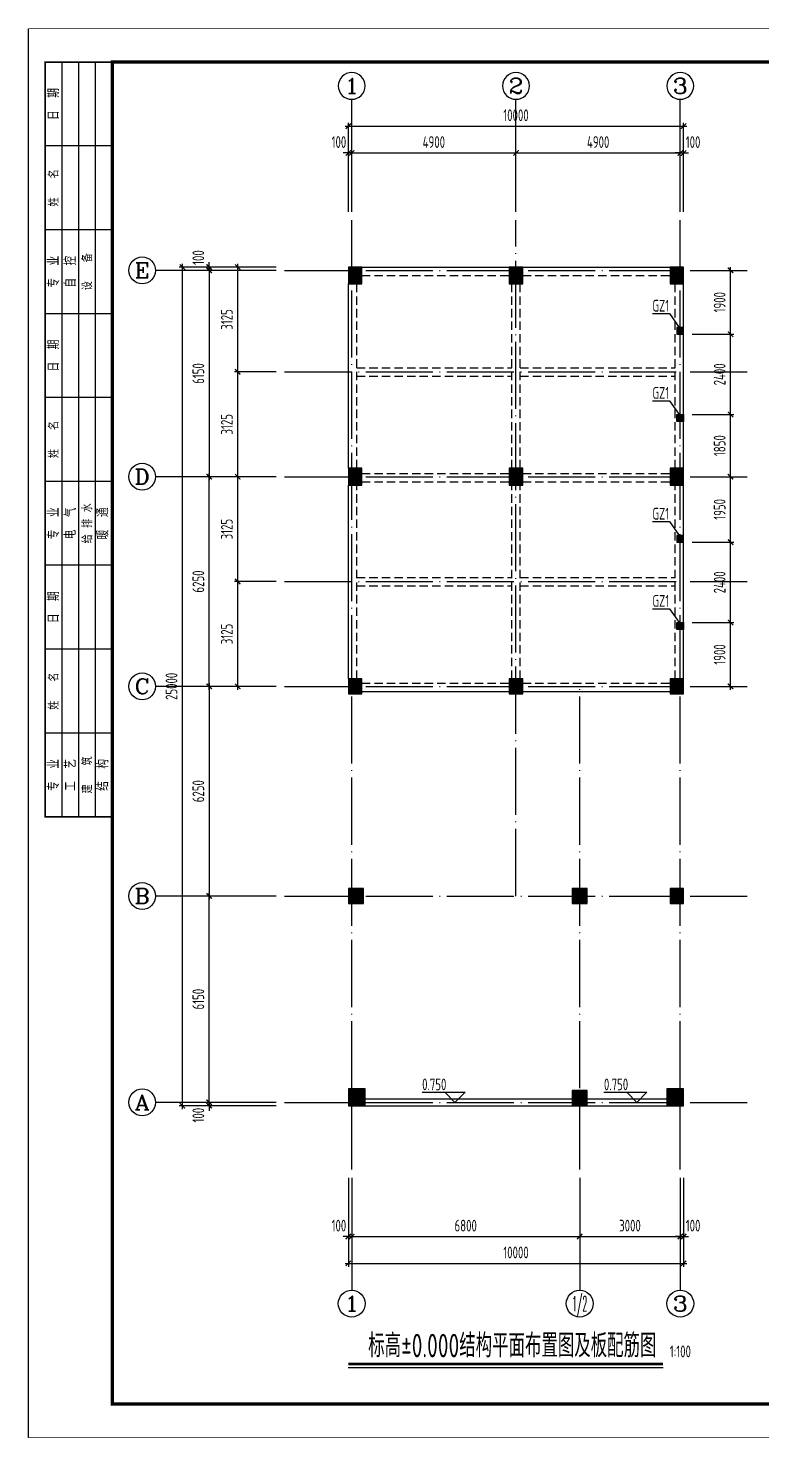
# Model space of a CAD drawing. Extents: x 287149 to 898857, y 100802 to 160212.
# Drawn here: x 646237 to 668119, y 100812 to 142832 of the extents above; entities that cross this region are included whole.
import ezdxf
from ezdxf.enums import TextEntityAlignment as Align

# ---------------------------------------------------------------- set-up
doc = ezdxf.new("R2010")
doc.units = 0
doc.header["$LTSCALE"] = 1000
doc.linetypes.add('3', pattern=[3.75, 2.5, -1.25])
doc.linetypes.add('DOTE', pattern=[2.42, 2, -0.2, 0.02, -0.2])
doc.layers.get('0').update_dxf_attribs({"linetype": 'CONTINUOUS'})
doc.layers.get('DEFPOINTS').update_dxf_attribs({"linetype": 'CONTINUOUS'})
for name, color, linetype in [('AXIS', 8, 'DOTE'), ('AXIS_DIM', 3, 'CONTINUOUS'), ('AXIS_TEXT', 3, 'CONTINUOUS'), ('COLU', 7, 'CONTINUOUS'), ('FRAME', 3, 'CONTINUOUS'), ('S_BEAM', 4, 'CONTINUOUS'), ('S_BEAMDASH', 134, '3'), ('S_CL', 2, 'CONTINUOUS'), ('TEXT', 7, 'CONTINUOUS'), ('THIN', 7, 'CONTINUOUS'), ('填充', 8, 'CONTINUOUS'), ('柱涂实', 54, 'CONTINUOUS'), ('第三道尺寸线', 4, 'CONTINUOUS')]:
    doc.layers.add(name, color=color, linetype=linetype)
doc.styles.add('_AXIS', font='complex.shx', dxfattribs={"bigfont": 'gbcbig.shx'})
doc.styles.add('COMPLEX', font='COMPLEX')
doc.styles.add('DXFS', font='txt.shx', dxfattribs={"width": 0.7, "bigfont": 'dxfs.shx'})
doc.styles.add('TSSD_Dimension', font='tssdeng.shx', dxfattribs={"width": 0.7, "bigfont": 'hztxt.shx'})
doc.styles.add('TSSD_Label', font='tssdeng.shx', dxfattribs={"width": 0.7, "bigfont": 'aHzTXT.shx'})
doc.styles.add('TSSD_Rein', font='tssdeng.shx', dxfattribs={"width": 0.7, "bigfont": 'hztxt.shx'})
doc.dimstyles.new('TSSD_100_100', dxfattribs={"dimtxt": 350, "dimasz": 150, "dimexe": 100, "dimexo": 250, "dimgap": 150, "dimtad": 1, "dimdec": 0, "dimzin": 0, "dimdsep": 46, "dimtxsty": 'TSSD_Dimension', "dimblk": 'ARCHTICK', "dimcen": 0, "dimdle": 100, "dimclrd": 3, "dimclre": 3, "dimclrt": 7, "dimadec": 0, "dimazin": 0, "dimtfac": 1, "dimtdec": 0, "dimtix": 1, "dimtmove": 2, "dimatfit": 3, "dimfxl": 0, "dimtolj": 1, "dimtzin": 0, "dimarcsym": 0})

# ---------------------------------------------------------------- blocks, each defined once
blk = doc.blocks.new('_ARCHTICK')
at = {"color": 0}
blk.add_lwpolyline([(-0.53, -0.53, 0.25, 0.25, 0), (0.53, 0.53, 0.5, 0.5, 0)], format="xyseb", dxfattribs=at)
blk = doc.blocks.new('*D180')
at = {"layer": 'AXIS_DIM', "color": 3, "lineweight": -2}
for p, q in [((655787, 139112), (660887, 139112)), ((655887, 137362), (655887, 139212)), ((660787, 137362), (660787, 139212))]:
    blk.add_line(p, q, dxfattribs=at)
at = {"layer": 'DEFPOINTS', "color": 0}
for p in [(660787, 139112), (655887, 137112), (660787, 137112)]:
    blk.add_point(p, dxfattribs=at)
at = {"layer": 'AXIS_DIM', "color": 3, "lineweight": -2, "xscale": 150, "yscale": 150, "zscale": 150, "rotation": 180}
blk.add_blockref('_ARCHTICK', (655887, 139112), dxfattribs=at)
at = {"layer": 'AXIS_DIM', "color": 3, "lineweight": -2, "xscale": 150, "yscale": 150, "zscale": 150}
blk.add_blockref('_ARCHTICK', (660787, 139112), dxfattribs=at)
at = {"layer": 'AXIS_DIM', "color": 7, "insert": (658337, 139437), "char_height": 350, "attachment_point": 5, "style": 'TSSD_Dimension'}
blk.add_mtext('\\A1;4900', dxfattribs=at)
blk = doc.blocks.new('*D181')
at = {"layer": 'AXIS_DIM', "color": 3, "lineweight": -2}
for p, q in [((660687, 139112), (665787, 139112)), ((660787, 137362), (660787, 139212)), ((665687, 137362), (665687, 139212))]:
    blk.add_line(p, q, dxfattribs=at)
at = {"layer": 'DEFPOINTS', "color": 0}
for p in [(665687, 139112), (660787, 137112), (665687, 137112)]:
    blk.add_point(p, dxfattribs=at)
at = {"layer": 'AXIS_DIM', "color": 3, "lineweight": -2, "xscale": 150, "yscale": 150, "zscale": 150, "rotation": 180}
blk.add_blockref('_ARCHTICK', (660787, 139112), dxfattribs=at)
at = {"layer": 'AXIS_DIM', "color": 3, "lineweight": -2, "xscale": 150, "yscale": 150, "zscale": 150}
blk.add_blockref('_ARCHTICK', (665687, 139112), dxfattribs=at)
at = {"layer": 'AXIS_DIM', "color": 7, "insert": (663237, 139437), "char_height": 350, "attachment_point": 5, "style": 'TSSD_Dimension'}
blk.add_mtext('\\A1;4900', dxfattribs=at)
blk = doc.blocks.new('*D182')
at = {"layer": 'AXIS_DIM', "color": 3, "lineweight": -2}
for p, q in [((653637, 116962), (651537, 116962)), ((651637, 110712), (651637, 117062)), ((653637, 110812), (651537, 110812))]:
    blk.add_line(p, q, dxfattribs=at)
at = {"layer": 'DEFPOINTS', "color": 0}
for p in [(651637, 116962), (653887, 116962), (653887, 110812)]:
    blk.add_point(p, dxfattribs=at)
at = {"layer": 'AXIS_DIM', "color": 3, "lineweight": -2, "xscale": 150, "yscale": 150, "zscale": 150}
for p, rotation in [((651637, 116962), 90), ((651637, 110812), 270)]:
    blk.add_blockref('_ARCHTICK', p, dxfattribs=dict(at, rotation=rotation))
at = {"layer": 'AXIS_DIM', "color": 7, "insert": (651312, 113887), "char_height": 350, "attachment_point": 5, "rotation": 90, "style": 'TSSD_Dimension'}
blk.add_mtext('\\A1;6150', dxfattribs=at)
blk = doc.blocks.new('*D183')
at = {"layer": 'AXIS_DIM', "color": 3, "lineweight": -2}
for p, q in [((653637, 123212), (651537, 123212)), ((651637, 123312), (651637, 116862)), ((653637, 116962), (651537, 116962))]:
    blk.add_line(p, q, dxfattribs=at)
at = {"layer": 'DEFPOINTS', "color": 0}
for p in [(653887, 123212), (651637, 116962), (653887, 116962)]:
    blk.add_point(p, dxfattribs=at)
at = {"layer": 'AXIS_DIM', "color": 3, "lineweight": -2, "xscale": 150, "yscale": 150, "zscale": 150}
for p, rotation in [((651637, 123212), 90), ((651637, 116962), 270)]:
    blk.add_blockref('_ARCHTICK', p, dxfattribs=dict(at, rotation=rotation))
at = {"layer": 'AXIS_DIM', "color": 7, "insert": (651312, 120087), "char_height": 350, "attachment_point": 5, "rotation": 90, "style": 'TSSD_Dimension'}
blk.add_mtext('\\A1;6250', dxfattribs=at)
blk = doc.blocks.new('*D184')
at = {"layer": 'AXIS_DIM', "color": 3, "lineweight": -2}
for p, q in [((653637, 135612), (651537, 135612)), ((651637, 135712), (651637, 129362)), ((653637, 129462), (651537, 129462))]:
    blk.add_line(p, q, dxfattribs=at)
at = {"layer": 'DEFPOINTS', "color": 0}
for p in [(653887, 135612), (651637, 129462), (653887, 129462)]:
    blk.add_point(p, dxfattribs=at)
at = {"layer": 'AXIS_DIM', "color": 3, "lineweight": -2, "xscale": 150, "yscale": 150, "zscale": 150}
for p, rotation in [((651637, 135612), 90), ((651637, 129462), 270)]:
    blk.add_blockref('_ARCHTICK', p, dxfattribs=dict(at, rotation=rotation))
at = {"layer": 'AXIS_DIM', "color": 7, "insert": (651312, 132537), "char_height": 350, "attachment_point": 5, "rotation": 90, "style": 'TSSD_Dimension'}
blk.add_mtext('\\A1;6150', dxfattribs=at)
blk = doc.blocks.new('*D185')
at = {"layer": 'AXIS_DIM', "color": 3, "lineweight": -2}
for p, q in [((655787, 137362), (655787, 140012)), ((665787, 137362), (665787, 140012)), ((655687, 139912), (665887, 139912))]:
    blk.add_line(p, q, dxfattribs=at)
at = {"layer": 'DEFPOINTS', "color": 0}
for p in [(665787, 139912), (655787, 137112), (665787, 137112)]:
    blk.add_point(p, dxfattribs=at)
at = {"layer": 'AXIS_DIM', "color": 3, "lineweight": -2, "xscale": 150, "yscale": 150, "zscale": 150, "rotation": 180}
blk.add_blockref('_ARCHTICK', (655787, 139912), dxfattribs=at)
at = {"layer": 'AXIS_DIM', "color": 3, "lineweight": -2, "xscale": 150, "yscale": 150, "zscale": 150}
blk.add_blockref('_ARCHTICK', (665787, 139912), dxfattribs=at)
at = {"layer": 'AXIS_DIM', "color": 7, "insert": (660787, 140237), "char_height": 350, "attachment_point": 5, "style": 'TSSD_Dimension'}
blk.add_mtext('\\A1;10000', dxfattribs=at)
blk = doc.blocks.new('*D186')
at = {"layer": 'AXIS_DIM', "color": 3, "lineweight": -2}
for p, q in [((650837, 110612), (650837, 135812)), ((653637, 135712), (650737, 135712)), ((653637, 110712), (650737, 110712))]:
    blk.add_line(p, q, dxfattribs=at)
at = {"layer": 'DEFPOINTS', "color": 0}
for p in [(650837, 135712), (653887, 135712), (653887, 110712)]:
    blk.add_point(p, dxfattribs=at)
at = {"layer": 'AXIS_DIM', "color": 3, "lineweight": -2, "xscale": 150, "yscale": 150, "zscale": 150}
for p, rotation in [((650837, 135712), 90), ((650837, 110712), 270)]:
    blk.add_blockref('_ARCHTICK', p, dxfattribs=dict(at, rotation=rotation))
at = {"layer": 'AXIS_DIM', "color": 7, "insert": (650512, 123212), "char_height": 350, "attachment_point": 5, "rotation": 90, "style": 'TSSD_Dimension'}
blk.add_mtext('\\A1;25000', dxfattribs=at)
blk = doc.blocks.new('*D187')
at = {"layer": 'AXIS_DIM', "color": 3, "lineweight": -2}
for p, q in [((651637, 110812), (651637, 110962)), ((653637, 110812), (651537, 110812)), ((653637, 110712), (651537, 110712)), ((651637, 110812), (651637, 110712)), ((651637, 110712), (651637, 110562))]:
    blk.add_line(p, q, dxfattribs=at)
at = {"layer": 'DEFPOINTS', "color": 0}
for p in [(651637, 110712), (653887, 110812), (653887, 110712)]:
    blk.add_point(p, dxfattribs=at)
at = {"layer": 'AXIS_DIM', "color": 3, "lineweight": -2, "xscale": 150, "yscale": 150, "zscale": 150}
for p, rotation in [((651637, 110812), 270), ((651637, 110712), 90)]:
    blk.add_blockref('_ARCHTICK', p, dxfattribs=dict(at, rotation=rotation))
at = {"layer": 'AXIS_DIM', "color": 7, "insert": (651312, 110429), "char_height": 350, "attachment_point": 5, "rotation": 90, "style": 'TSSD_Dimension'}
blk.add_mtext('\\A1;100', dxfattribs=at)
blk = doc.blocks.new('*D188')
at = {"layer": 'AXIS_DIM', "color": 3, "lineweight": -2}
for p, q in [((651637, 135712), (651637, 135862)), ((653637, 135712), (651537, 135712)), ((653637, 135612), (651537, 135612)), ((651637, 135612), (651637, 135712)), ((651637, 135612), (651637, 135462))]:
    blk.add_line(p, q, dxfattribs=at)
at = {"layer": 'DEFPOINTS', "color": 0}
for p in [(651637, 135712), (653887, 135712), (653887, 135612)]:
    blk.add_point(p, dxfattribs=at)
at = {"layer": 'AXIS_DIM', "color": 3, "lineweight": -2, "xscale": 150, "yscale": 150, "zscale": 150}
for p, rotation in [((651637, 135712), 270), ((651637, 135612), 90)]:
    blk.add_blockref('_ARCHTICK', p, dxfattribs=dict(at, rotation=rotation))
at = {"layer": 'AXIS_DIM', "color": 7, "insert": (651312, 135994), "char_height": 350, "attachment_point": 5, "rotation": 90, "style": 'TSSD_Dimension'}
blk.add_mtext('\\A1;100', dxfattribs=at)
blk = doc.blocks.new('*D189')
at = {"layer": 'AXIS_DIM', "color": 3, "lineweight": -2}
for p, q in [((665687, 139112), (665537, 139112)), ((665687, 137362), (665687, 139212)), ((665687, 139112), (665787, 139112)), ((665787, 137362), (665787, 139212)), ((665787, 139112), (665937, 139112))]:
    blk.add_line(p, q, dxfattribs=at)
at = {"layer": 'DEFPOINTS', "color": 0}
for p in [(665787, 139112), (665687, 137112), (665787, 137112)]:
    blk.add_point(p, dxfattribs=at)
at = {"layer": 'AXIS_DIM', "color": 3, "lineweight": -2, "xscale": 150, "yscale": 150, "zscale": 150}
blk.add_blockref('_ARCHTICK', (665687, 139112), dxfattribs=at)
at = {"layer": 'AXIS_DIM', "color": 3, "lineweight": -2, "xscale": 150, "yscale": 150, "zscale": 150, "rotation": 180}
blk.add_blockref('_ARCHTICK', (665787, 139112), dxfattribs=at)
at = {"layer": 'AXIS_DIM', "color": 7, "insert": (666069, 139437), "char_height": 350, "attachment_point": 5, "style": 'TSSD_Dimension'}
blk.add_mtext('\\A1;100', dxfattribs=at)
blk = doc.blocks.new('*D190')
at = {"layer": 'AXIS_DIM', "color": 3, "lineweight": -2}
for p, q in [((655787, 139112), (655637, 139112)), ((655787, 137362), (655787, 139212)), ((655887, 139112), (655787, 139112)), ((655887, 137362), (655887, 139212)), ((655887, 139112), (656037, 139112))]:
    blk.add_line(p, q, dxfattribs=at)
at = {"layer": 'DEFPOINTS', "color": 0}
for p in [(655787, 139112), (655787, 137112), (655887, 137112)]:
    blk.add_point(p, dxfattribs=at)
at = {"layer": 'AXIS_DIM', "color": 3, "lineweight": -2, "xscale": 150, "yscale": 150, "zscale": 150}
blk.add_blockref('_ARCHTICK', (655787, 139112), dxfattribs=at)
at = {"layer": 'AXIS_DIM', "color": 3, "lineweight": -2, "xscale": 150, "yscale": 150, "zscale": 150, "rotation": 180}
blk.add_blockref('_ARCHTICK', (655887, 139112), dxfattribs=at)
at = {"layer": 'AXIS_DIM', "color": 7, "insert": (655505, 139437), "char_height": 350, "attachment_point": 5, "style": 'TSSD_Dimension'}
blk.add_mtext('\\A1;100', dxfattribs=at)
blk = doc.blocks.new('_AXISO')
blk.add_circle((0, 0), 0.5)
at = {"layer": 'AXIS_TEXT', "style": 'COMPLEX', "width": 1.041667}
blk.add_attdef('A', text='', height=0.56, dxfattribs=at).set_placement((-0.25, -0.28), (0.25, -0.28), align=Align.FIT)
blk = doc.blocks.new('*D191')
at = {"layer": 'AXIS_DIM', "color": 3, "lineweight": -2}
for p, q in [((653637, 129462), (651537, 129462)), ((651637, 123112), (651637, 129562)), ((653637, 123212), (651537, 123212))]:
    blk.add_line(p, q, dxfattribs=at)
at = {"layer": 'DEFPOINTS', "color": 0}
for p in [(651637, 129462), (653887, 129462), (653887, 123212)]:
    blk.add_point(p, dxfattribs=at)
at = {"layer": 'AXIS_DIM', "color": 3, "lineweight": -2, "xscale": 150, "yscale": 150, "zscale": 150}
for p, rotation in [((651637, 129462), 90), ((651637, 123212), 270)]:
    blk.add_blockref('_ARCHTICK', p, dxfattribs=dict(at, rotation=rotation))
at = {"layer": 'AXIS_DIM', "color": 7, "insert": (651312, 126337), "char_height": 350, "attachment_point": 5, "rotation": 90, "style": 'TSSD_Dimension'}
blk.add_mtext('\\A1;6250', dxfattribs=at)
blk = doc.blocks.new('*D192')
at = {"layer": 'AXIS_DIM', "color": 3, "lineweight": -2}
for p, q in [((655887, 108562), (655887, 106712)), ((662687, 108562), (662687, 106712)), ((655787, 106812), (662787, 106812))]:
    blk.add_line(p, q, dxfattribs=at)
at = {"layer": 'DEFPOINTS', "color": 0}
for p in [(655887, 108812), (662687, 108812), (662687, 106812)]:
    blk.add_point(p, dxfattribs=at)
at = {"layer": 'AXIS_DIM', "color": 3, "lineweight": -2, "xscale": 150, "yscale": 150, "zscale": 150, "rotation": 180}
blk.add_blockref('_ARCHTICK', (655887, 106812), dxfattribs=at)
at = {"layer": 'AXIS_DIM', "color": 3, "lineweight": -2, "xscale": 150, "yscale": 150, "zscale": 150}
blk.add_blockref('_ARCHTICK', (662687, 106812), dxfattribs=at)
at = {"layer": 'AXIS_DIM', "color": 7, "insert": (659287, 107137), "char_height": 350, "attachment_point": 5, "style": 'TSSD_Dimension'}
blk.add_mtext('\\A1;6800', dxfattribs=at)
blk = doc.blocks.new('*D193')
at = {"layer": 'AXIS_DIM', "color": 3, "lineweight": -2}
for p, q in [((662687, 108562), (662687, 106712)), ((665687, 108562), (665687, 106712)), ((662587, 106812), (665787, 106812))]:
    blk.add_line(p, q, dxfattribs=at)
at = {"layer": 'DEFPOINTS', "color": 0}
for p in [(662687, 108812), (665687, 108812), (665687, 106812)]:
    blk.add_point(p, dxfattribs=at)
at = {"layer": 'AXIS_DIM', "color": 3, "lineweight": -2, "xscale": 150, "yscale": 150, "zscale": 150, "rotation": 180}
blk.add_blockref('_ARCHTICK', (662687, 106812), dxfattribs=at)
at = {"layer": 'AXIS_DIM', "color": 3, "lineweight": -2, "xscale": 150, "yscale": 150, "zscale": 150}
blk.add_blockref('_ARCHTICK', (665687, 106812), dxfattribs=at)
at = {"layer": 'AXIS_DIM', "color": 7, "insert": (664187, 107137), "char_height": 350, "attachment_point": 5, "style": 'TSSD_Dimension'}
blk.add_mtext('\\A1;3000', dxfattribs=at)
blk = doc.blocks.new('*D194')
at = {"layer": 'AXIS_DIM', "color": 3, "lineweight": -2}
for p, q in [((655787, 108562), (655787, 105912)), ((665787, 108562), (665787, 105912)), ((655687, 106012), (665887, 106012))]:
    blk.add_line(p, q, dxfattribs=at)
at = {"layer": 'DEFPOINTS', "color": 0}
for p in [(655787, 108812), (665787, 108812), (665787, 106012)]:
    blk.add_point(p, dxfattribs=at)
at = {"layer": 'AXIS_DIM', "color": 3, "lineweight": -2, "xscale": 150, "yscale": 150, "zscale": 150, "rotation": 180}
blk.add_blockref('_ARCHTICK', (655787, 106012), dxfattribs=at)
at = {"layer": 'AXIS_DIM', "color": 3, "lineweight": -2, "xscale": 150, "yscale": 150, "zscale": 150}
blk.add_blockref('_ARCHTICK', (665787, 106012), dxfattribs=at)
at = {"layer": 'AXIS_DIM', "color": 7, "insert": (660787, 106337), "char_height": 350, "attachment_point": 5, "style": 'TSSD_Dimension'}
blk.add_mtext('\\A1;10000', dxfattribs=at)
blk = doc.blocks.new('*D195')
at = {"layer": 'AXIS_DIM', "color": 3, "lineweight": -2}
for p, q in [((665687, 108562), (665687, 106712)), ((665787, 108562), (665787, 106712)), ((665687, 106812), (665537, 106812)), ((665687, 106812), (665787, 106812)), ((665787, 106812), (665937, 106812))]:
    blk.add_line(p, q, dxfattribs=at)
at = {"layer": 'DEFPOINTS', "color": 0}
for p in [(665687, 108812), (665787, 108812), (665787, 106812)]:
    blk.add_point(p, dxfattribs=at)
at = {"layer": 'AXIS_DIM', "color": 3, "lineweight": -2, "xscale": 150, "yscale": 150, "zscale": 150}
blk.add_blockref('_ARCHTICK', (665687, 106812), dxfattribs=at)
at = {"layer": 'AXIS_DIM', "color": 3, "lineweight": -2, "xscale": 150, "yscale": 150, "zscale": 150, "rotation": 180}
blk.add_blockref('_ARCHTICK', (665787, 106812), dxfattribs=at)
at = {"layer": 'AXIS_DIM', "color": 7, "insert": (666069, 107137), "char_height": 350, "attachment_point": 5, "style": 'TSSD_Dimension'}
blk.add_mtext('\\A1;100', dxfattribs=at)
blk = doc.blocks.new('*D196')
at = {"layer": 'AXIS_DIM', "color": 3, "lineweight": -2}
for p, q in [((655787, 108562), (655787, 106712)), ((655887, 108562), (655887, 106712)), ((655787, 106812), (655637, 106812)), ((655887, 106812), (655787, 106812)), ((655887, 106812), (656037, 106812))]:
    blk.add_line(p, q, dxfattribs=at)
at = {"layer": 'DEFPOINTS', "color": 0}
for p in [(655787, 108812), (655887, 108812), (655787, 106812)]:
    blk.add_point(p, dxfattribs=at)
at = {"layer": 'AXIS_DIM', "color": 3, "lineweight": -2, "xscale": 150, "yscale": 150, "zscale": 150}
blk.add_blockref('_ARCHTICK', (655787, 106812), dxfattribs=at)
at = {"layer": 'AXIS_DIM', "color": 3, "lineweight": -2, "xscale": 150, "yscale": 150, "zscale": 150, "rotation": 180}
blk.add_blockref('_ARCHTICK', (655887, 106812), dxfattribs=at)
at = {"layer": 'AXIS_DIM', "color": 7, "insert": (655505, 107137), "char_height": 350, "attachment_point": 5, "style": 'TSSD_Dimension'}
blk.add_mtext('\\A1;100', dxfattribs=at)
blk = doc.blocks.new('A$C2F0C53E4')
at = {"layer": 'FRAME', "lineweight": 18}
blk.add_line((0, 0), (0, 42000), dxfattribs=at)
at = {"layer": 'FRAME'}
for points in [[(10, 42010, 20, 20, 0), (10, 10, 20, 20, 0), (59410, 10, 20, 20, 0), (59410, 42010, 20, 20, 0)], [(2510, 41010, 100, 100, 0), (2510, 1010, 100, 100, 0), (58410, 1010, 100, 100, 0), (58410, 41010, 100, 100, 0)]]:
    blk.add_lwpolyline(points, format="xyseb", close=True, dxfattribs=at)
blk.add_lwpolyline([(2510, 41010, 50, 50, 0), (510, 41010, 50, 50, 0), (510, 18510, 50, 50, 0), (2510, 18510, 50, 50, 0)], format="xyseb", dxfattribs=at)
for points in [[(1010, 18510), (1010, 41010)], [(1510, 18510), (1510, 41010)], [(2010, 18510), (2010, 41010)], [(2510, 38510), (510, 38510)], [(2510, 36010), (510, 36010)], [(2510, 33510), (510, 33510)], [(2510, 31010), (510, 31010)], [(2510, 28510), (510, 28510)], [(2510, 26010), (510, 26010)], [(2510, 23510), (510, 23510)], [(2510, 21010), (510, 21010)]]:
    blk.add_lwpolyline(points, dxfattribs=at)
at = {"layer": 'FRAME', "char_height": 300, "attachment_point": 5, "rotation": 90, "style": 'DXFS'}
for s, insert, width in [('{\\f宋体|b0|i0|c134|p2;日\\Ftxt.shx,dxfs.shx|c134;  \\f宋体|b0|i0|c134|p2;期\\P}', (760, 39760), 1132.5), ('姓   名', (760, 37260), 1185), ('{\\f宋体|b0|i0|c134|p2;专\\Ftxt.shx,dxfs.shx|c134;  \\f宋体|b0|i0|c134|p2;业\\P}', (760, 34760), 1203.38), ('{\\f宋体|b0|i0|c134|p2;自\\Ftxt.shx,dxfs.shx|c134;  \\f宋体|b0|i0|c134|p2;控\\P}', (1260, 34760), 1148.25), ('设   备', (1760, 34760), 1227), ('{\\f宋体|b0|i0|c134|p2;日\\Ftxt.shx,dxfs.shx|c134;  \\f宋体|b0|i0|c134|p2;期\\P}', (760, 32260), 1132.5), ('姓   名', (760, 29760), 1185), ('给 排 水', (1760, 27260), 1352.62), ('{\\f宋体|b0|i0|c134|p2;专\\Ftxt.shx,dxfs.shx|c134;  \\f宋体|b0|i0|c134|p2;业\\P}', (760, 27260), 1203.38), ('{\\f宋体|b0|i0|c134|p2;电\\Ftxt.shx,dxfs.shx|c134;  \\f宋体|b0|i0|c134|p2;气\\P}', (1260, 27260), 1182.38), ('{\\f宋体|b0|i0|c134|p2;暖\\Ftxt.shx,dxfs.shx|c134;  \\f宋体|b0|i0|c134|p2;通\\P}', (2230, 27260), 1200.75), ('{\\f宋体|b0|i0|c134|p2;日\\Ftxt.shx,dxfs.shx|c134;  \\f宋体|b0|i0|c134|p2;期\\P}', (760, 24760), 1132.5), ('姓   名', (760, 22260), 1185), ('{\\f宋体|b0|i0|c134|p2;专\\Ftxt.shx,dxfs.shx|c134;  \\f宋体|b0|i0|c134|p2;业\\P}', (760, 19760), 1203.38), ('{\\f宋体|b0|i0|c134|p2;工\\Ftxt.shx,dxfs.shx|c134;  \\f宋体|b0|i0|c134|p2;艺\\P}', (1260, 19760), 1177.12), ('建   筑', (1760, 19760), 1206), ('{\\f宋体|b0|i0|c134|p2;结\\Ftxt.shx,dxfs.shx|c134;  \\f宋体|b0|i0|c134|p2;构\\P}', (2230, 19760), 1192.88)]:
    blk.add_mtext(s, dxfattribs=dict(at, insert=insert, width=width))
blk = doc.blocks.new('*D216')
at = {"layer": 'DEFPOINTS', "color": 0}
for p in [(665787, 135612), (667187, 135612), (665787, 133712)]:
    blk.add_point(p, dxfattribs=at)
at = {"layer": '第三道尺寸线', "color": 3, "lineweight": -2}
for p, q in [((666037, 135612), (667287, 135612)), ((667187, 133612), (667187, 135712)), ((666037, 133712), (667287, 133712))]:
    blk.add_line(p, q, dxfattribs=at)
at = {"layer": '第三道尺寸线', "color": 3, "lineweight": -2, "xscale": 150, "yscale": 150, "zscale": 150}
for p, rotation in [((667187, 135612), 90), ((667187, 133712), 270)]:
    blk.add_blockref('_ARCHTICK', p, dxfattribs=dict(at, rotation=rotation))
at = {"layer": '第三道尺寸线', "color": 7, "insert": (666862, 134662), "char_height": 350, "attachment_point": 5, "rotation": 90, "style": 'TSSD_Dimension'}
blk.add_mtext('\\A1;1900', dxfattribs=at)
blk = doc.blocks.new('*D217')
at = {"layer": 'DEFPOINTS', "color": 0}
for p in [(665787, 133712), (667187, 133712), (665787, 131312)]:
    blk.add_point(p, dxfattribs=at)
at = {"layer": '第三道尺寸线', "color": 3, "lineweight": -2}
for p, q in [((666037, 133712), (667287, 133712)), ((667187, 131212), (667187, 133812)), ((666037, 131312), (667287, 131312))]:
    blk.add_line(p, q, dxfattribs=at)
at = {"layer": '第三道尺寸线', "color": 3, "lineweight": -2, "xscale": 150, "yscale": 150, "zscale": 150}
for p, rotation in [((667187, 133712), 90), ((667187, 131312), 270)]:
    blk.add_blockref('_ARCHTICK', p, dxfattribs=dict(at, rotation=rotation))
at = {"layer": '第三道尺寸线', "color": 7, "insert": (666862, 132512), "char_height": 350, "attachment_point": 5, "rotation": 90, "style": 'TSSD_Dimension'}
blk.add_mtext('\\A1;2400', dxfattribs=at)
blk = doc.blocks.new('*D218')
at = {"layer": 'DEFPOINTS', "color": 0}
for p in [(665787, 131312), (667187, 131312), (665787, 129462)]:
    blk.add_point(p, dxfattribs=at)
at = {"layer": '第三道尺寸线', "color": 3, "lineweight": -2}
for p, q in [((666037, 131312), (667287, 131312)), ((667187, 129362), (667187, 131412)), ((666037, 129462), (667287, 129462))]:
    blk.add_line(p, q, dxfattribs=at)
at = {"layer": '第三道尺寸线', "color": 3, "lineweight": -2, "xscale": 150, "yscale": 150, "zscale": 150}
for p, rotation in [((667187, 131312), 90), ((667187, 129462), 270)]:
    blk.add_blockref('_ARCHTICK', p, dxfattribs=dict(at, rotation=rotation))
at = {"layer": '第三道尺寸线', "color": 7, "insert": (666862, 130387), "char_height": 350, "attachment_point": 5, "rotation": 90, "style": 'TSSD_Dimension'}
blk.add_mtext('\\A1;1850', dxfattribs=at)
blk = doc.blocks.new('*D219')
at = {"layer": 'DEFPOINTS', "color": 0}
for p in [(665787, 129462), (667187, 129462), (665787, 127512)]:
    blk.add_point(p, dxfattribs=at)
at = {"layer": '第三道尺寸线', "color": 3, "lineweight": -2}
for p, q in [((666037, 129462), (667287, 129462)), ((667187, 127412), (667187, 129562)), ((666037, 127512), (667287, 127512))]:
    blk.add_line(p, q, dxfattribs=at)
at = {"layer": '第三道尺寸线', "color": 3, "lineweight": -2, "xscale": 150, "yscale": 150, "zscale": 150}
for p, rotation in [((667187, 129462), 90), ((667187, 127512), 270)]:
    blk.add_blockref('_ARCHTICK', p, dxfattribs=dict(at, rotation=rotation))
at = {"layer": '第三道尺寸线', "color": 7, "insert": (666862, 128487), "char_height": 350, "attachment_point": 5, "rotation": 90, "style": 'TSSD_Dimension'}
blk.add_mtext('\\A1;1950', dxfattribs=at)
blk = doc.blocks.new('*D220')
at = {"layer": 'DEFPOINTS', "color": 0}
for p in [(665787, 127512), (667187, 127512), (665787, 125112)]:
    blk.add_point(p, dxfattribs=at)
at = {"layer": '第三道尺寸线', "color": 3, "lineweight": -2}
for p, q in [((666037, 127512), (667287, 127512)), ((667187, 125012), (667187, 127612)), ((666037, 125112), (667287, 125112))]:
    blk.add_line(p, q, dxfattribs=at)
at = {"layer": '第三道尺寸线', "color": 3, "lineweight": -2, "xscale": 150, "yscale": 150, "zscale": 150}
for p, rotation in [((667187, 127512), 90), ((667187, 125112), 270)]:
    blk.add_blockref('_ARCHTICK', p, dxfattribs=dict(at, rotation=rotation))
at = {"layer": '第三道尺寸线', "color": 7, "insert": (666862, 126312), "char_height": 350, "attachment_point": 5, "rotation": 90, "style": 'TSSD_Dimension'}
blk.add_mtext('\\A1;2400', dxfattribs=at)
blk = doc.blocks.new('*D221')
at = {"layer": 'DEFPOINTS', "color": 0}
for p in [(665787, 125112), (667187, 125112), (665787, 123212)]:
    blk.add_point(p, dxfattribs=at)
at = {"layer": '第三道尺寸线', "color": 3, "lineweight": -2}
for p, q in [((666037, 125112), (667287, 125112)), ((667187, 123112), (667187, 125212)), ((666037, 123212), (667287, 123212))]:
    blk.add_line(p, q, dxfattribs=at)
at = {"layer": '第三道尺寸线', "color": 3, "lineweight": -2, "xscale": 150, "yscale": 150, "zscale": 150}
for p, rotation in [((667187, 125112), 90), ((667187, 123212), 270)]:
    blk.add_blockref('_ARCHTICK', p, dxfattribs=dict(at, rotation=rotation))
at = {"layer": '第三道尺寸线', "color": 7, "insert": (666862, 124162), "char_height": 350, "attachment_point": 5, "rotation": 90, "style": 'TSSD_Dimension'}
blk.add_mtext('\\A1;1900', dxfattribs=at)
blk = doc.blocks.new('*D247')
at = {"layer": 'DEFPOINTS', "color": 0}
for p in [(652487, 129462), (653887, 129462), (653887, 126337)]:
    blk.add_point(p, dxfattribs=at)
at = {"layer": '第三道尺寸线', "color": 3, "lineweight": -2}
for p, q in [((653637, 129462), (652387, 129462)), ((652487, 126237), (652487, 129562)), ((653637, 126337), (652387, 126337))]:
    blk.add_line(p, q, dxfattribs=at)
at = {"layer": '第三道尺寸线', "color": 3, "lineweight": -2, "xscale": 150, "yscale": 150, "zscale": 150}
for p, rotation in [((652487, 129462), 90), ((652487, 126337), 270)]:
    blk.add_blockref('_ARCHTICK', p, dxfattribs=dict(at, rotation=rotation))
at = {"layer": '第三道尺寸线', "color": 7, "insert": (652162, 127899), "char_height": 350, "attachment_point": 5, "rotation": 90, "style": 'TSSD_Dimension'}
blk.add_mtext('\\A1;3125', dxfattribs=at)
blk = doc.blocks.new('*D248')
at = {"layer": 'DEFPOINTS', "color": 0}
for p in [(652487, 126337), (653887, 126337), (653887, 123212)]:
    blk.add_point(p, dxfattribs=at)
at = {"layer": '第三道尺寸线', "color": 3, "lineweight": -2}
for p, q in [((653637, 126337), (652387, 126337)), ((652487, 123112), (652487, 126437)), ((653637, 123212), (652387, 123212))]:
    blk.add_line(p, q, dxfattribs=at)
at = {"layer": '第三道尺寸线', "color": 3, "lineweight": -2, "xscale": 150, "yscale": 150, "zscale": 150}
for p, rotation in [((652487, 126337), 90), ((652487, 123212), 270)]:
    blk.add_blockref('_ARCHTICK', p, dxfattribs=dict(at, rotation=rotation))
at = {"layer": '第三道尺寸线', "color": 7, "insert": (652162, 124774), "char_height": 350, "attachment_point": 5, "rotation": 90, "style": 'TSSD_Dimension'}
blk.add_mtext('\\A1;3125', dxfattribs=at)
blk = doc.blocks.new('*D249')
at = {"layer": 'DEFPOINTS', "color": 0}
for p in [(652487, 135712), (653887, 135712), (653887, 132587)]:
    blk.add_point(p, dxfattribs=at)
at = {"layer": '第三道尺寸线', "color": 3, "lineweight": -2}
for p, q in [((652487, 132487), (652487, 135812)), ((653637, 135712), (652387, 135712)), ((653637, 132587), (652387, 132587))]:
    blk.add_line(p, q, dxfattribs=at)
at = {"layer": '第三道尺寸线', "color": 3, "lineweight": -2, "xscale": 150, "yscale": 150, "zscale": 150}
for p, rotation in [((652487, 135712), 90), ((652487, 132587), 270)]:
    blk.add_blockref('_ARCHTICK', p, dxfattribs=dict(at, rotation=rotation))
at = {"layer": '第三道尺寸线', "color": 7, "insert": (652162, 134149), "char_height": 350, "attachment_point": 5, "rotation": 90, "style": 'TSSD_Dimension'}
blk.add_mtext('\\A1;3125', dxfattribs=at)
blk = doc.blocks.new('*D250')
at = {"layer": 'DEFPOINTS', "color": 0}
for p in [(652487, 132587), (653887, 132587), (653887, 129462)]:
    blk.add_point(p, dxfattribs=at)
at = {"layer": '第三道尺寸线', "color": 3, "lineweight": -2}
for p, q in [((653637, 132587), (652387, 132587)), ((652487, 129362), (652487, 132687)), ((653637, 129462), (652387, 129462))]:
    blk.add_line(p, q, dxfattribs=at)
at = {"layer": '第三道尺寸线', "color": 3, "lineweight": -2, "xscale": 150, "yscale": 150, "zscale": 150}
for p, rotation in [((652487, 132587), 90), ((652487, 129462), 270)]:
    blk.add_blockref('_ARCHTICK', p, dxfattribs=dict(at, rotation=rotation))
at = {"layer": '第三道尺寸线', "color": 7, "insert": (652162, 131024), "char_height": 350, "attachment_point": 5, "rotation": 90, "style": 'TSSD_Dimension'}
blk.add_mtext('\\A1;3125', dxfattribs=at)

msp = doc.modelspace()

# ---------------------------------------------------------------- hatches: boundary and pattern name
at = {"layer": '柱涂实'}
for points in [[(656186.971, 135211.708), (656186.971, 135711.708), (655786.971, 135711.708), (655786.971, 135211.708), (656186.971, 135211.708)], [(660986.971, 135211.708), (660986.971, 135711.708), (660586.971, 135711.708), (660586.971, 135211.708), (660986.971, 135211.708)], [(665786.971, 135211.708), (665786.971, 135711.708), (665386.971, 135711.708), (665386.971, 135211.708), (665786.971, 135211.708)], [(665786.971, 133911.708), (665586.971, 133911.708), (665586.971, 133711.708), (665786.971, 133711.708)], [(665786.971, 131111.708), (665586.971, 131111.708), (665586.971, 131311.708), (665786.971, 131311.708)], [(656186.971, 129211.708), (656186.971, 129711.708), (655786.971, 129711.708), (655786.971, 129211.708), (656186.971, 129211.708)], [(660986.971, 129211.708), (660986.971, 129711.708), (660586.971, 129711.708), (660586.971, 129211.708), (660986.971, 129211.708)], [(665786.971, 129211.708), (665786.971, 129711.708), (665386.971, 129711.708), (665386.971, 129211.708), (665786.971, 129211.708)], [(665786.971, 127711.708), (665586.971, 127711.708), (665586.971, 127511.708), (665786.971, 127511.708)], [(665786.971, 124911.708), (665586.971, 124911.708), (665586.971, 125111.708), (665786.971, 125111.708)], [(656186.971, 122986.708), (656186.971, 123436.708), (655786.971, 123436.708), (655786.971, 122986.708), (656186.971, 122986.708)], [(660986.971, 122986.708), (660986.971, 123436.708), (660586.971, 123436.708), (660586.971, 122986.708), (660986.971, 122986.708)], [(665786.971, 122986.708), (665786.971, 123436.708), (665386.971, 123436.708), (665386.971, 122986.708), (665786.971, 122986.708)], [(656236.971, 116736.708), (656236.971, 117186.708), (655786.971, 117186.708), (655786.971, 116736.708), (656236.971, 116736.708)], [(662911.971, 116736.708), (662911.971, 117186.708), (662461.971, 117186.708), (662461.971, 116736.708), (662911.971, 116736.708)], [(665786.971, 116736.708), (665786.971, 117186.708), (665386.971, 117186.708), (665386.971, 116736.708), (665786.971, 116736.708)], [(656286.971, 110711.708), (656286.971, 111211.708), (655786.971, 111211.708), (655786.971, 110711.708), (656286.971, 110711.708)], [(662911.971, 110711.708), (662911.971, 111161.708), (662461.971, 111161.708), (662461.971, 110711.708), (662911.971, 110711.708)], [(665786.971, 110711.708), (665786.971, 111211.708), (665286.971, 111211.708), (665286.971, 110711.708), (665786.971, 110711.708)]]:
    msp.add_hatch(color=256, dxfattribs=at).paths.add_polyline_path(points)

# ---------------------------------------------------------------- linework, layer by layer
at = {"layer": 'AXIS'}
for p, q in [((655886.971, 108811.708), (655886.971, 137111.708)), ((660786.971, 116961.708), (660786.971, 137111.708)), ((665686.971, 108811.708), (665686.971, 137111.708)), ((653886.971, 135611.708), (667686.971, 135611.708)), ((653886.971, 132586.708), (667686.971, 132586.708)), ((653886.971, 129461.708), (667686.971, 129461.708)), ((653886.971, 126336.708), (667686.971, 126336.708)), ((653886.971, 123211.708), (667686.971, 123211.708)), ((662686.971, 108811.708), (662686.971, 123211.708)), ((653886.971, 116961.708), (667686.971, 116961.708)), ((653886.971, 110811.708), (667686.971, 110811.708))]:
    msp.add_line(p, q, dxfattribs=at)
at = {"layer": 'AXIS_TEXT'}
for p, q in [((655886.971, 137361.708), (655886.971, 140711.631)), ((660786.971, 137361.708), (660786.971, 140711.631)), ((665686.971, 137361.708), (665686.971, 140711.631)), ((653636.971, 135611.708), (650037.045, 135611.708)), ((653636.971, 129461.708), (650037.045, 129461.708)), ((653636.971, 123211.708), (650037.045, 123211.708)), ((653136.971, 116961.708), (650037.045, 116961.708)), ((653636.971, 110811.708), (650037.045, 110811.708)), ((655886.971, 108561.708), (655886.971, 105211.785)), ((662686.971, 108561.708), (662686.971, 105211.785)), ((665686.971, 108561.708), (665686.971, 105211.785))]:
    msp.add_line(p, q, dxfattribs=at)
at = {"layer": 'COLU', "ltscale": 0.01}
for points in [[(665786.971, 133711.708), (665786.971, 133911.708), (665586.971, 133911.708), (665586.971, 133711.708)], [(665786.971, 131311.708), (665786.971, 131111.708), (665586.971, 131111.708), (665586.971, 131311.708)], [(665786.971, 127511.708), (665786.971, 127711.708), (665586.971, 127711.708), (665586.971, 127511.708)], [(665786.971, 125111.708), (665786.971, 124911.708), (665586.971, 124911.708), (665586.971, 125111.708)]]:
    msp.add_lwpolyline(points, close=True, dxfattribs=at)
at = {"layer": 'S_BEAM', "ltscale": 0.01}
for p, q in [((656186.971, 135711.708), (660586.971, 135711.708)), ((660986.971, 135711.708), (665386.971, 135711.708)), ((655786.971, 129711.708), (655786.971, 135211.708)), ((665786.971, 129711.708), (665786.971, 135211.708)), ((655786.971, 123436.708), (655786.971, 129211.708)), ((665786.971, 123436.708), (665786.971, 129211.708)), ((656186.971, 123061.708), (660586.971, 123061.708)), ((660986.971, 123061.708), (665386.971, 123061.708)), ((656286.971, 110911.708), (662461.971, 110911.708)), ((656286.971, 110711.708), (662461.971, 110711.708)), ((662911.971, 110911.708), (665286.971, 110911.708)), ((662911.971, 110711.708), (665286.971, 110711.708))]:
    msp.add_line(p, q, dxfattribs=at)
at = {"layer": 'S_BEAMDASH', "ltscale": 0.1}
for p, q in [((656186.971, 135461.708), (660586.971, 135461.708)), ((660986.971, 135461.708), (665386.971, 135461.708)), ((656036.971, 129711.708), (656036.971, 135211.708)), ((660661.971, 129711.708), (660661.971, 135211.708)), ((660911.971, 129711.708), (660911.971, 135211.708)), ((665536.971, 129711.708), (665536.971, 135211.708)), ((656036.971, 132711.708), (660661.971, 132711.708)), ((656036.971, 132461.708), (660661.971, 132461.708)), ((660911.971, 132711.708), (665536.971, 132711.708)), ((660911.971, 132461.708), (665536.971, 132461.708)), ((656186.971, 129561.708), (660586.971, 129561.708)), ((660986.971, 129561.708), (665386.971, 129561.708)), ((656036.971, 123436.708), (656036.971, 129211.708)), ((656186.971, 129311.708), (660586.971, 129311.708)), ((660661.971, 123436.708), (660661.971, 129211.708)), ((660911.971, 123436.708), (660911.971, 129211.708)), ((660986.971, 129311.708), (665386.971, 129311.708)), ((665536.971, 123436.708), (665536.971, 129211.708)), ((656036.971, 126461.708), (660661.971, 126461.708)), ((656036.971, 126211.708), (660661.971, 126211.708)), ((660911.971, 126461.708), (665536.971, 126461.708)), ((660911.971, 126211.708), (665536.971, 126211.708)), ((656186.971, 123311.708), (660586.971, 123311.708)), ((660986.971, 123311.708), (665386.971, 123311.708))]:
    msp.add_line(p, q, dxfattribs=at)
at = {"layer": 'S_CL', "ltscale": 0.01}
for points in [[(656186.971, 135211.708), (656186.971, 135711.708), (655786.971, 135711.708), (655786.971, 135211.708)], [(660986.971, 135211.708), (660986.971, 135711.708), (660586.971, 135711.708), (660586.971, 135211.708)], [(665786.971, 135211.708), (665786.971, 135711.708), (665386.971, 135711.708), (665386.971, 135211.708)], [(656186.971, 129211.708), (656186.971, 129711.708), (655786.971, 129711.708), (655786.971, 129211.708)], [(660986.971, 129211.708), (660986.971, 129711.708), (660586.971, 129711.708), (660586.971, 129211.708)], [(665786.971, 129211.708), (665786.971, 129711.708), (665386.971, 129711.708), (665386.971, 129211.708)], [(656186.971, 122986.708), (656186.971, 123436.708), (655786.971, 123436.708), (655786.971, 122986.708)], [(660986.971, 122986.708), (660986.971, 123436.708), (660586.971, 123436.708), (660586.971, 122986.708)], [(665786.971, 122986.708), (665786.971, 123436.708), (665386.971, 123436.708), (665386.971, 122986.708)], [(656236.971, 116736.708), (656236.971, 117186.708), (655786.971, 117186.708), (655786.971, 116736.708)], [(662911.971, 116736.708), (662911.971, 117186.708), (662461.971, 117186.708), (662461.971, 116736.708)], [(665786.971, 116736.708), (665786.971, 117186.708), (665386.971, 117186.708), (665386.971, 116736.708)], [(656286.971, 110711.708), (656286.971, 111211.708), (655786.971, 111211.708), (655786.971, 110711.708)], [(662911.971, 110711.708), (662911.971, 111161.708), (662461.971, 111161.708), (662461.971, 110711.708)], [(665786.971, 110711.708), (665786.971, 111211.708), (665286.971, 111211.708), (665286.971, 110711.708)]]:
    msp.add_lwpolyline(points, close=True, dxfattribs=at)
at = {"layer": 'TEXT'}
msp.add_line((655783.495, 102911.785), (665174.883, 102911.785), dxfattribs=at)
for points in [[(664857.13, 134323.545), (665363.432, 134323.545), (665651.546, 133911.708)], [(664857.13, 131723.545), (665363.432, 131723.545), (665651.546, 131311.708)], [(664857.13, 128123.545), (665363.432, 128123.545), (665651.546, 127711.708)], [(664857.13, 125523.545), (665363.432, 125523.545), (665651.546, 125111.708)]]:
    msp.add_lwpolyline(points, dxfattribs=at)
at = {"layer": 'TEXT', "const_width": 70}
msp.add_lwpolyline([(665174.883, 103011.785), (655783.495, 103011.785)], dxfattribs=at)
at = {"layer": 'THIN'}
for points in [[(657988.034, 111111.708), (659266.496, 111111.708), (658966.496, 110811.708), (658666.496, 111111.708)], [(663410.322, 111111.708), (664688.783, 111111.708), (664388.783, 110811.708), (664088.783, 111111.708)]]:
    msp.add_lwpolyline(points, dxfattribs=at)

# ---------------------------------------------------------------- block references
at = {"layer": 'AXIS_TEXT'}
ref = msp.add_blockref('_AXISO', (655886.971, 141111.631), dxfattribs=dict(at, xscale=-800, yscale=800, zscale=800, rotation=180))
ref.add_attrib('A', '1', dxfattribs={"height": 452.548, "style": '_AXIS', "width": 2.333333}).set_placement((655660.697, 140885.357), (656113.246, 140885.357), align=Align.FIT)
ref = msp.add_blockref('_AXISO', (660786.971, 141111.631), dxfattribs=dict(at, xscale=-800, yscale=800, zscale=800, rotation=180))
ref.add_attrib('A', '2', dxfattribs={"height": 452.548, "style": '_AXIS', "width": 1.5}).set_placement((660560.697, 140885.357), (661013.246, 140885.357), align=Align.FIT)
ref = msp.add_blockref('_AXISO', (665686.971, 141111.631), dxfattribs=dict(at, xscale=-800, yscale=800, zscale=800, rotation=180))
ref.add_attrib('A', '3', dxfattribs={"height": 452.548, "style": '_AXIS', "width": 1.5}).set_placement((665460.697, 140885.357), (665913.246, 140885.357), align=Align.FIT)
ref = msp.add_blockref('_AXISO', (649637.045, 135611.708), dxfattribs=dict(at, xscale=800, yscale=800, zscale=800))
ref.add_attrib('A', 'E', dxfattribs={"height": 452.548, "style": '_AXIS', "width": 1.3125}).set_placement((649410.771, 135385.434), (649863.319, 135385.434), align=Align.FIT)
ref = msp.add_blockref('_AXISO', (649637.045, 129461.708), dxfattribs=dict(at, xscale=800, yscale=800, zscale=800))
ref.add_attrib('A', 'D', dxfattribs={"height": 452.548, "style": '_AXIS', "width": 1.235294}).set_placement((649410.771, 129235.434), (649863.319, 129235.434), align=Align.FIT)
ref = msp.add_blockref('_AXISO', (649637.045, 123211.708), dxfattribs=dict(at, xscale=800, yscale=800, zscale=800))
ref.add_attrib('A', 'C', dxfattribs={"height": 452.548, "style": '_AXIS', "width": 1.4}).set_placement((649410.771, 122985.434), (649863.319, 122985.434), align=Align.FIT)
ref = msp.add_blockref('_AXISO', (649637.045, 116961.708), dxfattribs=dict(at, xscale=800, yscale=800, zscale=800))
ref.add_attrib('A', 'B', dxfattribs={"height": 452.548, "style": '_AXIS', "width": 1.235294}).set_placement((649410.771, 116735.434), (649863.319, 116735.434), align=Align.FIT)
ref = msp.add_blockref('_AXISO', (649637.045, 110811.708), dxfattribs=dict(at, xscale=800, yscale=800, zscale=800))
ref.add_attrib('A', 'A', dxfattribs={"height": 452.548, "style": '_AXIS', "width": 1.166667}).set_placement((649410.771, 110585.434), (649863.319, 110585.434), align=Align.FIT)
ref = msp.add_blockref('_AXISO', (655886.971, 104811.785), dxfattribs=dict(at, xscale=800, yscale=800, zscale=800))
ref.add_attrib('A', '1', dxfattribs={"height": 452.548, "style": '_AXIS', "width": 2.333333}).set_placement((655660.697, 104585.51), (656113.246, 104585.51), align=Align.FIT)
ref = msp.add_blockref('_AXISO', (662686.971, 104811.785), dxfattribs=dict(at, xscale=800, yscale=800, zscale=800))
ref.add_attrib('A', '1/2', dxfattribs={"height": 452.5483, "style": '_AXIS', "width": 0.411765}).set_placement((662460.697, 104585.51), (662913.246, 104585.51), align=Align.FIT)
ref = msp.add_blockref('_AXISO', (665686.971, 104811.785), dxfattribs=dict(at, xscale=800, yscale=800, zscale=800))
ref.add_attrib('A', '3', dxfattribs={"height": 452.548, "style": '_AXIS', "width": 1.5}).set_placement((665460.697, 104585.51), (665913.246, 104585.51), align=Align.FIT)
at = {"layer": '填充'}
msp.add_blockref('A$C2F0C53E4', (646236.971, 100811.708), dxfattribs=at)

# ---------------------------------------------------------------- texts
at = {"layer": 'TEXT', "style": 'TSSD_Rein', "width": 0.7}
for p in [(664857.13, 134383.545), (664857.13, 131783.545), (664857.13, 128183.545), (664857.13, 125583.545)]:
    msp.add_text('GZ1', height=350, dxfattribs=at).set_placement(p)
at = {"layer": 'TEXT', "linetype": 'ByBlock', "style": 'TSSD_Rein', "width": 0.7}
msp.add_text('标高%%P0.000结构平面布置图及板配筋图', height=700, dxfattribs=at).set_placement((664974.883, 103211.785), align=Align.RIGHT)
msp.add_text('1:100', height=350, dxfattribs=at).set_placement((665374.883, 103211.785))
at = {"layer": 'THIN', "style": 'TSSD_Label', "width": 0.7}
for p in [(657988.034, 111171.708), (663410.322, 111171.708)]:
    msp.add_text('0.750', height=350, dxfattribs=at).set_placement(p)

# ---------------------------------------------------------------- dimensions: what is measured, and where the dimension line sits
at = {"layer": 'AXIS_DIM'}
for p1, p2, distance, picture, middle in [((655786.971, 137111.708), (665786.971, 137111.708), 2799.923, '*D185', (660786.971, 140236.631)), ((655886.971, 137111.708), (660786.971, 137111.708), 1999.923, '*D180', (658336.971, 139436.631)), ((660786.971, 137111.708), (665686.971, 137111.708), 1999.923, '*D181', (663236.971, 139436.631)), ((653886.971, 110711.708), (653886.971, 135711.708), 3049.927, '*D186', (650512.045, 123211.708)), ((653886.971, 135611.708), (653886.971, 129461.708), -2249.927, '*D184', (651312.045, 132536.708)), ((653886.971, 123211.708), (653886.971, 129461.708), 2249.927, '*D191', (651312.045, 126336.708)), ((653886.971, 123211.708), (653886.971, 116961.708), -2249.927, '*D183', (651312.045, 120086.708)), ((653886.971, 110811.708), (653886.971, 116961.708), 2249.927, '*D182', (651312.045, 113886.708)), ((655786.971, 108811.708), (665786.971, 108811.708), -2799.923, '*D194', (660786.971, 106336.785)), ((655886.971, 108811.708), (662686.971, 108811.708), -1999.923, '*D192', (659286.971, 107136.785)), ((662686.971, 108811.708), (665686.971, 108811.708), -1999.923, '*D193', (664186.971, 107136.785))]:
    dim = msp.add_aligned_dim(p1=p1, p2=p2, distance=distance, dimstyle='TSSD_100_100', dxfattribs=at)
    dim.commit()
    dim.dimension.update_dxf_attribs({"geometry": picture, "text_midpoint": middle})
for base, p1, p2, angle, picture, middle in [((655786.971, 139111.631), (655886.971, 137111.708), (655786.971, 137111.708), 180, '*D190', (655504.728, 139436.631)), ((651637.045, 135711.708), (653886.971, 135611.708), (653886.971, 135711.708), 270, '*D188', (651312.045, 135993.952)), ((651637.045, 110711.708), (653886.971, 110811.708), (653886.971, 110711.708), 90, '*D187', (651312.045, 110429.464)), ((655786.971, 106811.785), (655886.971, 108811.708), (655786.971, 108811.708), 180, '*D196', (655504.728, 107136.785))]:
    dim = msp.add_linear_dim(base=base, p1=p1, p2=p2, angle=angle, dimstyle='TSSD_100_100', dxfattribs=at)
    dim.commit()
    dim.dimension.update_dxf_attribs({"geometry": picture, "text_midpoint": middle, "dimtype": 160})
for base, p1, p2, picture, middle in [((665786.971, 139111.631), (665686.971, 137111.708), (665786.971, 137111.708), '*D189', (666069.215, 139436.631)), ((665786.971, 106811.785), (665686.971, 108811.708), (665786.971, 108811.708), '*D195', (666069.215, 107136.785))]:
    dim = msp.add_linear_dim(base=base, p1=p1, p2=p2, dimstyle='TSSD_100_100', dxfattribs=at)
    dim.commit()
    dim.dimension.update_dxf_attribs({"geometry": picture, "text_midpoint": middle, "dimtype": 160})
at = {"layer": '第三道尺寸线'}
for p1, p2, distance, picture, middle in [((653886.971, 132586.708), (653886.971, 135711.708), 1400, '*D249', (652161.971, 134149.208)), ((665786.971, 133711.708), (665786.971, 135611.708), -1400, '*D216', (666861.971, 134661.708)), ((665786.971, 131311.708), (665786.971, 133711.708), -1400, '*D217', (666861.971, 132511.708)), ((653886.971, 129461.708), (653886.971, 132586.708), 1400, '*D250', (652161.971, 131024.208)), ((665786.971, 129461.708), (665786.971, 131311.708), -1400, '*D218', (666861.971, 130386.708)), ((653886.971, 126336.708), (653886.971, 129461.708), 1400, '*D247', (652161.971, 127899.208)), ((665786.971, 127511.708), (665786.971, 129461.708), -1400, '*D219', (666861.971, 128486.708)), ((665786.971, 125111.708), (665786.971, 127511.708), -1400, '*D220', (666861.971, 126311.708)), ((653886.971, 123211.708), (653886.971, 126336.708), 1400, '*D248', (652161.971, 124774.208)), ((665786.971, 123211.708), (665786.971, 125111.708), -1400, '*D221', (666861.971, 124161.708))]:
    dim = msp.add_aligned_dim(p1=p1, p2=p2, distance=distance, dimstyle='TSSD_100_100', dxfattribs=at)
    dim.commit()
    dim.dimension.update_dxf_attribs({"geometry": picture, "text_midpoint": middle})

doc.saveas('drawing.dxf')
